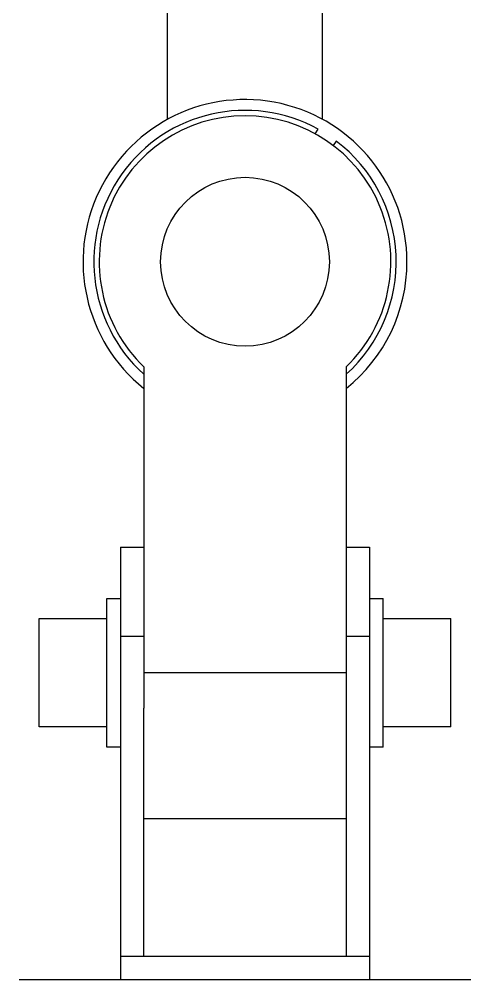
# Model space of a CAD drawing. Header units: millimetres. Extents: x -69706 to 52883, y -6882 to 68885.
# Drawn here: x 6043 to 6096.1, y 61261.2 to 61374 of the extents above; entities that cross this region are included whole.
import ezdxf

# ---------------------------------------------------------------- set-up
doc = ezdxf.new("R2010")
doc.units = ezdxf.units.MM
doc.layers.add('B2F-H-EQ-P-T20001$0$M-HVAC-EQPM', color=134, linetype='Continuous')

# ---------------------------------------------------------------- blocks, each defined once
blk = doc.blocks.new('B2F-H-EQ-P-T20001$0$CH-B2C-05、09-1000RT_20201019')
at = {"color": 0, "linetype": 'Continuous', "lineweight": 25}
for p, q in [((2145.82, -78.95), (2145.82, -32.17)), ((2164.08, -78.95), (2164.08, -44.27)), ((2163.2, -80.65), (2163.55, -80.11)), ((2165.68, -81.5), (2165.33, -82.03)), ((2143.04, -108.01), (2143.04, -143.93)), ((2166.85, -108.01), (2166.85, -143.93)), ((2140.3, -129.2), (2143.04, -129.2)), ((2140.3, -129.2), (2140.3, -139.69)), ((2166.85, -129.2), (2169.6, -129.2)), ((2169.6, -129.2), (2169.6, -139.69)), ((2138.71, -135.2), (2140.3, -135.2)), ((2138.71, -152.67), (2138.71, -135.2)), ((2169.6, -135.2), (2171.19, -135.2)), ((2171.19, -152.67), (2171.19, -135.2)), ((2130.76, -137.58), (2138.71, -137.58)), ((2130.76, -150.28), (2130.76, -137.58)), ((2171.19, -137.58), (2179.14, -137.58)), ((2179.14, -150.28), (2179.14, -137.58)), ((2143.04, -139.69), (2140.3, -139.69)), ((2140.3, -139.69), (2140.3, -177.26)), ((2169.6, -139.69), (2166.85, -139.69)), ((2169.6, -139.69), (2169.6, -177.26)), ((2143.04, -143.93), (2166.85, -143.93)), ((2143.04, -143.93), (2143.04, -148.09)), ((2166.85, -143.93), (2166.85, -148.09)), ((2143.04, -177.26), (2143.04, -148.09)), ((2166.85, -148.09), (2166.85, -177.26)), ((2138.71, -150.28), (2130.76, -150.28)), ((2179.14, -150.28), (2171.19, -150.28)), ((2140.3, -152.67), (2138.71, -152.67)), ((2171.19, -152.67), (2169.6, -152.67)), ((2166.85, -161.08), (2143.04, -161.08)), ((2143.04, -177.26), (2140.3, -177.26)), ((2140.3, -177.26), (2140.3, -180)), ((2166.85, -177.26), (2143.04, -177.26)), ((2169.6, -177.26), (2166.85, -177.26)), ((2169.6, -177.26), (2169.6, -180)), ((2181.5, -180), (2128.39, -180))]:
    blk.add_line(p, q, dxfattribs=at)
blk.add_circle((2154.95, -95.67), 9.92, dxfattribs=at)
for radius, start, end in [(19.05, 0, 231.3178), (17.78, 61.0628, 227.9605), (17.15, 313.983, 226.017), (17.78, 312.0395, 52.8707), (19.05, 308.6822, 0)]:
    blk.add_arc((2154.95, -95.67), radius, start, end, dxfattribs=at)

msp = doc.modelspace()

# ---------------------------------------------------------------- block references
at = {"layer": 'B2F-H-EQ-P-T20001$0$M-HVAC-EQPM'}
msp.add_blockref('B2F-H-EQ-P-T20001$0$CH-B2C-05、09-1000RT_20201019', (3914.631, 61441.218, 8.109), dxfattribs=at)

doc.saveas('drawing.dxf')
